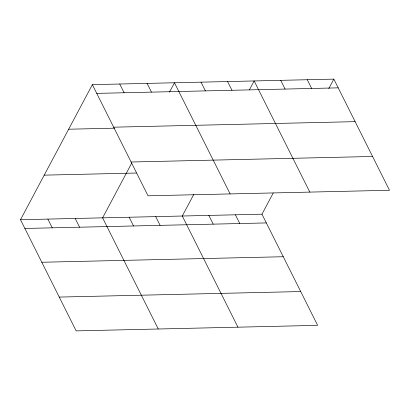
<?xml version="1.0" encoding="UTF-8"?>
<svg xmlns="http://www.w3.org/2000/svg" width="410" height="410" viewBox="0 0 410 410"><rect width="100%" height="100%" fill="white"/><g stroke="black" fill="none" stroke-linecap="round" stroke-linejoin="round"><path stroke-width="0.61" d="M273.234 193.023L261.969 214.194L317.632 325.356L76.163 330.88L20.5 219.724L92.368 84.644L333.837 79.12L389.5 190.276L148.03 195.806L92.368 84.644M131.682 163.185L102.597 217.843L158.265 329.005M169.427 92.24L174.465 82.769L230.128 193.925M193.848 194.289L182.286 216.019L237.949 327.18M249.408 89.857L254.154 80.944L309.816 192.1M328.794 88.591L333.837 79.12M96.739 93.383L338.209 87.853M113.667 127.182L355.137 121.652M68.649 129.222L114.472 128.171M131.108 162.006L372.572 156.476M44.218 175.147L136.433 173.035M20.5 219.724L261.969 214.194M24.872 228.457L266.341 222.927M41.799 262.257L283.269 256.732M59.24 297.081L300.709 291.551M307.274 79.724L311.646 88.463M280.712 80.334L285.088 89.067M227.591 81.549L231.963 90.287M201.028 82.159L205.4 90.892M235.407 214.804L239.783 223.537M147.098 83.394L151.474 92.127M208.844 215.414L213.22 224.147M119.735 84.019L124.107 92.752M155.723 216.629L160.095 225.362M129.16 217.238L133.537 225.971M75.235 218.468L79.607 227.207M47.867 219.099L52.239 227.832"/></g></svg>
